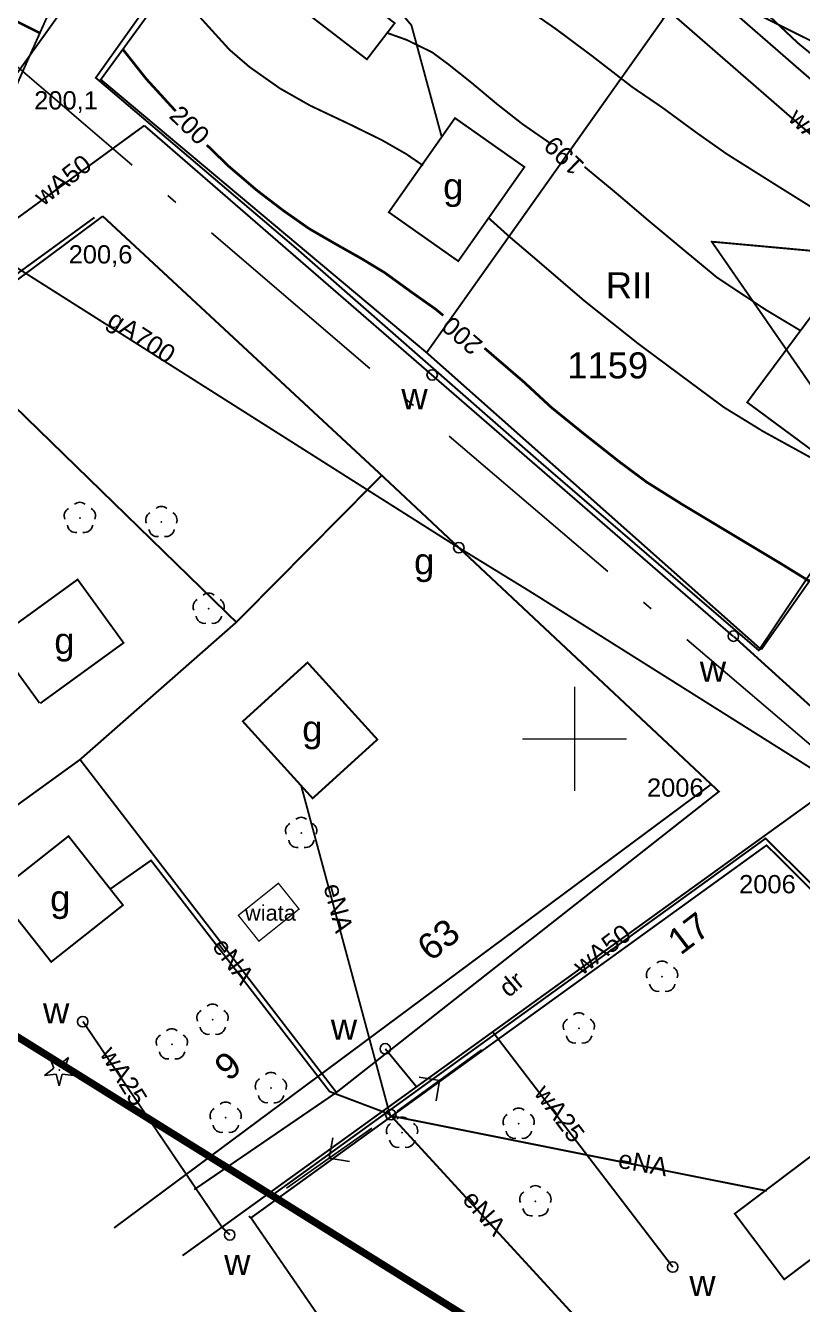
# Model space of a CAD drawing. Extents: x 7572697 to 7573818, y 5546684 to 5547005.
# Drawn here: x 7573223.7 to 7573260.9, y 5546722.9 to 5546784.2 of the extents above; entities that cross this region are included whole.
import ezdxf
from ezdxf.enums import TextEntityAlignment as Align

# ---------------------------------------------------------------- set-up
doc = ezdxf.new("R2010")
doc.units = 0
doc.header["$MEASUREMENT"] = 0
for name, pattern in [('1', [2, 1, -1]), ('15', [3, 2, -0.45, 0.1, -0.45]), ('2', [1, 0.5, -0.5]), ('901', [0])]:
    doc.linetypes.add(name, pattern=pattern)
doc.styles.add('STYL_ARIAL', font='Arial', dxfattribs={"oblique": 0.1})

# ---------------------------------------------------------------- blocks, each defined once
blk = doc.blocks.new('922')
at = {"color": 0}
for centre, radius, start, end in [((0, 0.35), 0.4, 50.114, 129.886), ((-0.35, 0.1), 0.4, 119.84816, 203.51949), ((0.35, 0.1), 0.4, 336.88451, 60.15184), ((-0.2, -0.3), 0.4, 187.477, 278.47884), ((0.2, -0.275), 0.425, 262.64593, 349.62892)]:
    blk.add_arc(centre, radius, start, end, dxfattribs=at)
blk.add_point((0, 0), dxfattribs=at)
blk = doc.blocks.new('516')
at = {"color": 0}
for p, q in [((3.25, 0), (2.55, 0.7)), ((0.75, 0), (5.75, 0)), ((2.55, -0.7), (3.25, 0))]:
    blk.add_line(p, q, dxfattribs=at)
blk = doc.blocks.new('921')
at = {"color": 0}
for p, q in [((-0.7, -0.25), (-0.25, 0.1)), ((-0.25, 0.1), (-0.45, 0.6)), ((-0.45, 0.6), (0, 0.25)), ((0, 0.25), (0.45, 0.6)), ((0.45, 0.6), (0.25, 0.1)), ((0.25, 0.1), (0.7, -0.25)), ((-0.15, -0.2), (-0.7, -0.25)), ((0, -0.75), (-0.15, -0.2)), ((0.15, -0.2), (0, -0.75)), ((0.7, -0.25), (0.15, -0.2))]:
    blk.add_line(p, q, dxfattribs=at)
blk.add_point((0, 0), dxfattribs=at)
blk = doc.blocks.new('202')
at = {"color": 0}
blk.add_circle((0, 0), 0.25, dxfattribs=at)
blk.add_circle((0, 0), 0.25, dxfattribs=at)
blk = doc.blocks.new('510')
at = {"color": 0}
blk.add_circle((0, 0), 0.25, dxfattribs=at)
blk.add_circle((0, 0), 0.25, dxfattribs=at)

msp = doc.modelspace()

# ---------------------------------------------------------------- linework, layer by layer
at = {"linetype": '15', "ltscale": 5}
msp.add_lwpolyline([(7573108.622, 5546899.293), (7573226.703, 5546880.3512), (7573221.1744, 5546784.0016), (7573305.1608, 5546712.2674)], dxfattribs=at)
at = {"color": 5, "const_width": 0.09}
for points in [[(7573199.83, 5546806.53), (7573208.5938, 5546825.7585), (7573246.3501, 5546791.9974), (7573275.3751, 5546766.7692), (7573286.8978, 5546756.7282), (7573305.899, 5546737.356)], [(7573196.634, 5546755.592), (7573220.017, 5546772.595), (7573229.3638, 5546779.4032)], [(7573257.6149, 5546754.9158), (7573229.3638, 5546779.4032)], [(7573257.6347, 5546754.9158), (7573289.769, 5546725.8031)], [(7573264.1369, 5546748.9825), (7573231.196, 5546725.236)], [(7573226.418, 5546736.462), (7573233.0911, 5546726.6021)], [(7573254.715, 5546724.686), (7573246.0758, 5546735.9626)], [(7573240.925, 5546735.146), (7573242.4205, 5546733.3275)], [(7573233.461, 5546726.239), (7573233.0911, 5546726.6021)]]:
    msp.add_lwpolyline(points, dxfattribs=at)
at = {"color": 6, "const_width": 0.35}
for points in [[(7573092.2503, 5546815.8488), (7573096, 5546815), (7573301.5, 5546687), (7573365.78, 5546718), (7573278, 5546774)], [(7573301.5, 5546687), (7573096, 5546815)]]:
    msp.add_lwpolyline(points, dxfattribs=at)
at = {"color": 0, "linetype": '2', "const_width": 0.09}
for points in [[(7573209.0703, 5546765.499), (7573219.3891, 5546772.9404), (7573221.7372, 5546778.7943), (7573222.6434, 5546781.0499), (7573228.9273, 5546789.8142), (7573236.792, 5546801.0392), (7573250.2792, 5546814.3147)], [(7573271.543, 5546772.742), (7573271.543, 5546772.742), (7573240.7264, 5546799.5296)], [(7573285.2506, 5546787.5653), (7573281.6126, 5546783.8612), (7573275.6594, 5546777.8419), (7573272.5903, 5546774.6206), (7573271.1681, 5546772.5039), (7573269.2499, 5546769.6597), (7573264.4874, 5546762.6019), (7573261.0478, 5546757.5417), (7573258.8385, 5546754.2477), (7573248.4206, 5546763.2104), (7573236.6201, 5546773.5424), (7573227.0356, 5546781.6916), (7573230.6405, 5546786.7518)], [(7573226.8538, 5546781.476), (7573226.8528, 5546781.4774), (7573226.8518, 5546781.4789), (7573226.8509, 5546781.4803), (7573226.8501, 5546781.4819), (7573226.8493, 5546781.4834), (7573226.8485, 5546781.485), (7573226.8479, 5546781.4866), (7573226.8472, 5546781.4882), (7573226.8466, 5546781.4899), (7573226.8461, 5546781.4915), (7573226.8457, 5546781.4932), (7573226.8453, 5546781.4949), (7573226.8449, 5546781.4966), (7573226.8447, 5546781.4984), (7573226.8444, 5546781.5001), (7573226.8443, 5546781.5018), (7573226.8442, 5546781.5036), (7573226.8441, 5546781.5053), (7573226.8442, 5546781.5071), (7573226.8442, 5546781.5088), (7573226.8444, 5546781.5105), (7573226.8446, 5546781.5123), (7573226.8449, 5546781.514), (7573226.8452, 5546781.5157), (7573226.8456, 5546781.5174), (7573226.846, 5546781.5191), (7573226.8465, 5546781.5208), (7573226.8471, 5546781.5224), (7573226.8477, 5546781.5241), (7573226.8484, 5546781.5257), (7573226.8491, 5546781.5273), (7573226.8499, 5546781.5288), (7573226.8507, 5546781.5303), (7573226.8516, 5546781.5318), (7573226.8526, 5546781.5333), (7573226.8536, 5546781.5347), (7573226.8546, 5546781.5361), (7573226.8557, 5546781.5375), (7573226.8569, 5546781.5388), (7573226.858, 5546781.5401), (7573226.8593, 5546781.5413), (7573226.8605, 5546781.5425), (7573226.8619, 5546781.5437), (7573226.8632, 5546781.5448), (7573226.8646, 5546781.5459), (7573226.866, 5546781.5469), (7573226.8675, 5546781.5478), (7573226.869, 5546781.5487), (7573226.8705, 5546781.5496), (7573226.872, 5546781.5504), (7573226.8736, 5546781.5511), (7573226.8752, 5546781.5518), (7573226.8769, 5546781.5524), (7573226.8785, 5546781.553), (7573226.8802, 5546781.5535), (7573226.8819, 5546781.554), (7573226.8836, 5546781.5544), (7573226.8853, 5546781.5547), (7573226.887, 5546781.555), (7573226.8887, 5546781.5552), (7573226.8905, 5546781.5554), (7573226.8922, 5546781.5555), (7573226.8939, 5546781.5555), (7573226.8957, 5546781.5555), (7573226.8974, 5546781.5554), (7573226.8992, 5546781.5553), (7573226.9009, 5546781.5551), (7573226.9026, 5546781.5548), (7573226.9043, 5546781.5545), (7573226.906, 5546781.5541), (7573226.9077, 5546781.5536), (7573226.9094, 5546781.5531), (7573226.9111, 5546781.5526), (7573226.9127, 5546781.5519), (7573226.9143, 5546781.5513), (7573226.9159, 5546781.5505), (7573226.9174, 5546781.5498), (7573226.919, 5546781.5489), (7573226.9205, 5546781.548), (7573226.9219, 5546781.5471), (7573226.9234, 5546781.5461), (7573226.9248, 5546781.545), (7573226.9261, 5546781.5439), (7573226.9275, 5546781.5428), (7573226.9287, 5546781.5416), (7573226.93, 5546781.5404), (7573226.9312, 5546781.5391), (7573226.9323, 5546781.5378), (7573226.9334, 5546781.5364), (7573226.9345, 5546781.5351), (7573226.9355, 5546781.5336), (7573226.9364, 5546781.5322), (7573226.9373, 5546781.5307), (7573226.9382, 5546781.5292), (7573226.939, 5546781.5276), (7573226.9397, 5546781.526), (7573226.9404, 5546781.5244), (7573226.9411, 5546781.5228), (7573226.9416, 5546781.5211), (7573226.9421, 5546781.5195), (7573226.9426, 5546781.5178), (7573226.943, 5546781.5161), (7573226.9433, 5546781.5144), (7573226.9436, 5546781.5127), (7573226.9438, 5546781.5109), (7573226.944, 5546781.5092), (7573226.9441, 5546781.5075), (7573226.9441, 5546781.5057), (7573226.9441, 5546781.504), (7573226.944, 5546781.5022), (7573226.9439, 5546781.5005), (7573226.9437, 5546781.4987), (7573226.9434, 5546781.497), (7573226.9431, 5546781.4953), (7573226.9427, 5546781.4936), (7573226.9423, 5546781.4919), (7573226.9418, 5546781.4902), (7573226.9412, 5546781.4886), (7573226.9406, 5546781.487), (7573226.9399, 5546781.4854), (7573226.9392, 5546781.4838), (7573226.9384, 5546781.4822), (7573226.9375, 5546781.4807), (7573226.9366, 5546781.4792), (7573226.9357, 5546781.4777), (7573226.9347, 5546781.4763), (7573226.9337, 5546781.4749), (7573226.9326, 5546781.4735), (7573226.9314, 5546781.4722), (7573226.9302, 5546781.4709), (7573226.929, 5546781.4697), (7573226.9277, 5546781.4685), (7573226.9264, 5546781.4673), (7573226.9251, 5546781.4662), (7573226.9237, 5546781.4652), (7573226.9223, 5546781.4642), (7573226.9208, 5546781.4632), (7573226.9193, 5546781.4623), (7573226.9178, 5546781.4615), (7573226.9162, 5546781.4607), (7573226.9147, 5546781.4599), (7573226.913, 5546781.4592), (7573226.9114, 5546781.4586), (7573226.9098, 5546781.458), (7573226.9081, 5546781.4575), (7573226.9064, 5546781.457), (7573226.9047, 5546781.4566), (7573226.903, 5546781.4563), (7573226.9013, 5546781.456), (7573226.8996, 5546781.4558), (7573226.8978, 5546781.4556), (7573226.8961, 5546781.4556), (7573226.8943, 5546781.4555), (7573226.8926, 5546781.4555), (7573226.8908, 5546781.4556), (7573226.8891, 5546781.4558), (7573226.8874, 5546781.456), (7573226.8856, 5546781.4562), (7573226.8839, 5546781.4566), (7573226.8822, 5546781.457), (7573226.8805, 5546781.4574), (7573226.8789, 5546781.4579), (7573226.8772, 5546781.4585), (7573226.8756, 5546781.4591), (7573226.874, 5546781.4598), (7573226.8724, 5546781.4605), (7573226.8708, 5546781.4613), (7573226.8693, 5546781.4621), (7573226.8678, 5546781.463), (7573226.8663, 5546781.464), (7573226.8649, 5546781.465), (7573226.8635, 5546781.466), (7573226.8621, 5546781.4671), (7573226.8608, 5546781.4682), (7573226.8595, 5546781.4694), (7573226.8583, 5546781.4706), (7573226.8571, 5546781.4719), (7573226.856, 5546781.4732), (7573226.8538, 5546781.476)], [(7573196.1627, 5546752.5866), (7573226.9734, 5546774.9968)], [(7573227.3168, 5546774.5307), (7573227.3158, 5546774.5321), (7573227.3149, 5546774.5335), (7573227.314, 5546774.535), (7573227.3131, 5546774.5366), (7573227.3123, 5546774.5381), (7573227.3116, 5546774.5397), (7573227.3109, 5546774.5413), (7573227.3102, 5546774.5429), (7573227.3097, 5546774.5446), (7573227.3092, 5546774.5462), (7573227.3087, 5546774.5479), (7573227.3083, 5546774.5496), (7573227.308, 5546774.5513), (7573227.3077, 5546774.553), (7573227.3075, 5546774.5548), (7573227.3073, 5546774.5565), (7573227.3072, 5546774.5583), (7573227.3072, 5546774.56), (7573227.3072, 5546774.5617), (7573227.3073, 5546774.5635), (7573227.3074, 5546774.5652), (7573227.3076, 5546774.567), (7573227.3079, 5546774.5687), (7573227.3082, 5546774.5704), (7573227.3086, 5546774.5721), (7573227.309, 5546774.5738), (7573227.3095, 5546774.5755), (7573227.3101, 5546774.5771), (7573227.3107, 5546774.5787), (7573227.3114, 5546774.5804), (7573227.3121, 5546774.5819), (7573227.3129, 5546774.5835), (7573227.3138, 5546774.585), (7573227.3147, 5546774.5865), (7573227.3156, 5546774.588), (7573227.3166, 5546774.5894), (7573227.3176, 5546774.5908), (7573227.3187, 5546774.5922), (7573227.3199, 5546774.5935), (7573227.3211, 5546774.5948), (7573227.3223, 5546774.596), (7573227.3236, 5546774.5972), (7573227.3249, 5546774.5984), (7573227.3262, 5546774.5995), (7573227.3276, 5546774.6005), (7573227.329, 5546774.6015), (7573227.3305, 5546774.6025), (7573227.332, 5546774.6034), (7573227.3335, 5546774.6043), (7573227.3351, 5546774.6051), (7573227.3366, 5546774.6058), (7573227.3383, 5546774.6065), (7573227.3399, 5546774.6071), (7573227.3415, 5546774.6077), (7573227.3432, 5546774.6082), (7573227.3449, 5546774.6087), (7573227.3466, 5546774.6091), (7573227.3483, 5546774.6094), (7573227.35, 5546774.6097), (7573227.3517, 5546774.6099), (7573227.3535, 5546774.6101), (7573227.3552, 5546774.6102), (7573227.357, 5546774.6102), (7573227.3587, 5546774.6102), (7573227.3605, 5546774.6101), (7573227.3622, 5546774.6099), (7573227.3639, 5546774.6097), (7573227.3657, 5546774.6095), (7573227.3674, 5546774.6091), (7573227.3691, 5546774.6088), (7573227.3708, 5546774.6083), (7573227.3724, 5546774.6078), (7573227.3741, 5546774.6072), (7573227.3757, 5546774.6066), (7573227.3773, 5546774.606), (7573227.3789, 5546774.6052), (7573227.3805, 5546774.6044), (7573227.382, 5546774.6036), (7573227.3835, 5546774.6027), (7573227.385, 5546774.6018), (7573227.3864, 5546774.6008), (7573227.3878, 5546774.5997), (7573227.3892, 5546774.5986), (7573227.3905, 5546774.5975), (7573227.3918, 5546774.5963), (7573227.393, 5546774.5951), (7573227.3942, 5546774.5938), (7573227.3953, 5546774.5925), (7573227.3964, 5546774.5911), (7573227.3975, 5546774.5897), (7573227.3985, 5546774.5883), (7573227.3995, 5546774.5869), (7573227.4004, 5546774.5854), (7573227.4012, 5546774.5838), (7573227.402, 5546774.5823), (7573227.4028, 5546774.5807), (7573227.4034, 5546774.5791), (7573227.4041, 5546774.5775), (7573227.4047, 5546774.5758), (7573227.4052, 5546774.5742), (7573227.4056, 5546774.5725), (7573227.406, 5546774.5708), (7573227.4064, 5546774.5691), (7573227.4066, 5546774.5673), (7573227.4069, 5546774.5656), (7573227.407, 5546774.5639), (7573227.4071, 5546774.5621), (7573227.4072, 5546774.5604), (7573227.4071, 5546774.5586), (7573227.4071, 5546774.5569), (7573227.4069, 5546774.5552), (7573227.4067, 5546774.5534), (7573227.4064, 5546774.5517), (7573227.4061, 5546774.55), (7573227.4057, 5546774.5483), (7573227.4053, 5546774.5466), (7573227.4048, 5546774.5449), (7573227.4042, 5546774.5433), (7573227.4036, 5546774.5416), (7573227.4029, 5546774.54), (7573227.4022, 5546774.5385), (7573227.4014, 5546774.5369), (7573227.4006, 5546774.5354), (7573227.3997, 5546774.5339), (7573227.3987, 5546774.5324), (7573227.3977, 5546774.531), (7573227.3967, 5546774.5296), (7573227.3956, 5546774.5282), (7573227.3944, 5546774.5269), (7573227.3933, 5546774.5256), (7573227.392, 5546774.5244), (7573227.3908, 5546774.5232), (7573227.3894, 5546774.522), (7573227.3881, 5546774.5209), (7573227.3867, 5546774.5199), (7573227.3853, 5546774.5189), (7573227.3838, 5546774.5179), (7573227.3823, 5546774.517), (7573227.3808, 5546774.5161), (7573227.3793, 5546774.5153), (7573227.3777, 5546774.5146), (7573227.3761, 5546774.5139), (7573227.3744, 5546774.5133), (7573227.3728, 5546774.5127), (7573227.3711, 5546774.5122), (7573227.3694, 5546774.5117), (7573227.3677, 5546774.5113), (7573227.366, 5546774.511), (7573227.3643, 5546774.5107), (7573227.3626, 5546774.5105), (7573227.3608, 5546774.5103), (7573227.3591, 5546774.5102), (7573227.3574, 5546774.5102), (7573227.3556, 5546774.5102), (7573227.3539, 5546774.5103), (7573227.3521, 5546774.5105), (7573227.3504, 5546774.5107), (7573227.3487, 5546774.5109), (7573227.347, 5546774.5112), (7573227.3453, 5546774.5116), (7573227.3436, 5546774.5121), (7573227.3419, 5546774.5126), (7573227.3402, 5546774.5131), (7573227.3386, 5546774.5138), (7573227.337, 5546774.5144), (7573227.3354, 5546774.5152), (7573227.3339, 5546774.516), (7573227.3323, 5546774.5168), (7573227.3308, 5546774.5177), (7573227.3294, 5546774.5186), (7573227.3279, 5546774.5196), (7573227.3265, 5546774.5207), (7573227.3252, 5546774.5218), (7573227.3238, 5546774.5229), (7573227.3226, 5546774.5241), (7573227.3213, 5546774.5253), (7573227.3201, 5546774.5266), (7573227.319, 5546774.5279), (7573227.3168, 5546774.5307)], [(7573256.5168, 5546747.7984), (7573227.9153, 5546726.5656)]]:
    msp.add_lwpolyline(points, dxfattribs=at)
at = {"color": 0}
for points, const_width in [([(7573276.6913, 5546772.7354), (7573270.6059, 5546778.8539), (7573240.8667, 5546793.6507), (7573223.219, 5546802.4944), (7573213.0391, 5546805.2593), (7573209.831, 5546804.8294)], 0.09), ([(7573241.373, 5546784.312), (7573240.04, 5546782.576), (7573235.3714, 5546786.1608), (7573236.7044, 5546787.8968), (7573241.373, 5546784.312)], 0.09), ([(7573241.09, 5546775.248), (7573244.265, 5546779.761), (7573247.5979, 5546777.4163), (7573244.4229, 5546772.9033), (7573241.09, 5546775.248)], 0.09), ([(7573261.486, 5546763.768), (7573258.281, 5546766.136), (7573261.4848, 5546770.4382)], 0.09), ([(7573219.663, 5546769.324), (7573233.778, 5546755.596)], 0.065), ([(7573224.3716, 5546751.708), (7573228.368, 5546754.608), (7573226.1642, 5546757.6449), (7573222.1523, 5546754.7336), (7573224.3389, 5546751.7203)], 0.09), ([(7573237.437, 5546747.154), (7573240.544, 5546749.975), (7573237.1938, 5546753.6649), (7573234.0868, 5546750.8439), (7573237.437, 5546747.154)], 0.09), ([(7573222.284, 5546742.624), (7573225.727, 5546745.343), (7573228.3394, 5546742.0349), (7573224.8964, 5546739.3159), (7573222.284, 5546742.624)], 0.09), ([(7573236.785, 5546741.847), (7573235.795, 5546743.085), (7573233.8726, 5546741.5476), (7573234.8626, 5546740.3096), (7573236.785, 5546741.847)], 0.065), ([(7573257.685, 5546727.245), (7573264.451, 5546732.349), (7573266.8261, 5546729.2005), (7573260.0601, 5546724.0965), (7573257.685, 5546727.245)], 0.09), ([(7573234.479, 5546727.047), (7573234.3747, 5546727.1263)], 0.09)]:
    msp.add_lwpolyline(points, dxfattribs=dict(at, const_width=const_width))
at = {"color": 37}
for points, const_width in [([(7573273.0069, 5546774.8719), (7573270.8241, 5546775.831), (7573268.7074, 5546777.0216), (7573267.2853, 5546777.8815), (7573265.6978, 5546779.1052), (7573264.0772, 5546780.5274), (7573262.159, 5546782.181), (7573260.7368, 5546783.3386), (7573259.6785, 5546784.3308), (7573256.0736, 5546787.7373), (7573253.6592, 5546789.9532), (7573251.5955, 5546791.9574), (7573250.1733, 5546793.2803), (7573249.1812, 5546794.2725), (7573247.9244, 5546795.5954), (7573246.7668, 5546796.6868), (7573245.2124, 5546798.0097), (7573244.1276, 5546798.8498), (7573242.937, 5546799.6766), (7573241.9779, 5546800.2719), (7573241.5479, 5546800.5365)], 0.09), ([(7573231.0969, 5546786.8443), (7573231.2292, 5546786.2821), (7573231.3946, 5546785.5214), (7573231.6922, 5546785.0253), (7573232.1222, 5546784.4961), (7573233.4451, 5546783.0409), (7573234.4042, 5546782.2141), (7573235.8594, 5546781.1888), (7573237.3146, 5546780.362), (7573239.1336, 5546779.5021), (7573240.7542, 5546778.7084), (7573241.9118, 5546778.0469), (7573242.7386, 5546777.4847)], 0.09), ([(7573224.35, 5546783.8413), (7573222.9609, 5546784.5358), (7573221.638, 5546784.9989), (7573219.8521, 5546785.2965), (7573218.3638, 5546785.4949), (7573216.5779, 5546785.4949), (7573214.7919, 5546785.3627), (7573213.1713, 5546785.1973), (7573211.7161, 5546785.065), (7573210.1948, 5546784.8335), (7573208.7396, 5546784.602)], 0.125), ([(7573247.1704, 5546785.3759), (7573249.1217, 5546784.0199), (7573250.8084, 5546782.7631), (7573252.7597, 5546781.255), (7573254.2149, 5546780.2628), (7573255.8355, 5546779.0721), (7573257.2907, 5546778.0469), (7573259.447, 5546776.6909), (7573261.2991, 5546775.5333), (7573262.9197, 5546774.7065), (7573264.1103, 5546774.1774), (7573265.334, 5546773.6151)], 0.09), ([(7573248.7909, 5546778.5827), (7573247.5011, 5546779.4757), (7573246.2774, 5546780.4348), (7573245.0537, 5546781.46), (7573243.9292, 5546782.353), (7573243.1685, 5546782.9153), (7573241.9448, 5546783.5106), (7573241.0188, 5546783.8413)], 0.09), ([(7573228.3337, 5546783.0564), (7573229.4498, 5546781.6452), (7573230.872, 5546780.0908)], 0.125), ([(7573232.3603, 5546778.4702), (7573233.4186, 5546777.4449), (7573234.7746, 5546776.2874), (7573236.0314, 5546775.3283), (7573237.2551, 5546774.4684), (7573238.5119, 5546773.7408), (7573239.8017, 5546773.0132), (7573240.8931, 5546772.3517), (7573242.216, 5546771.3926), (7573243.3405, 5546770.5988), (7573243.7043, 5546770.3012)], 0.125), ([(7573260.8361, 5546769.5736), (7573259.1825, 5546770.5658), (7573256.8343, 5546772.1202), (7573255.1145, 5546773.5424), (7573253.527, 5546774.8653), (7573251.999, 5546776.1683), (7573250.4777, 5546777.4251)], 0.09), ([(7573245.8805, 5546774.9711), (7573246.8727, 5546774.0781), (7573248.1956, 5546772.9537), (7573250.4776, 5546770.9957), (7573253.0573, 5546768.9452), (7573255.2401, 5546767.3246), (7573257.1584, 5546765.9025), (7573259.0435, 5546764.7449), (7573264.3418, 5546761.8345)], 0.09), ([(7573245.682, 5546768.7335), (7573247.5672, 5546767.1129), (7573248.8901, 5546765.8892), (7573250.4445, 5546764.6325), (7573252.1643, 5546763.2765), (7573253.4541, 5546762.3174), (7573255.1409, 5546761.259), (7573257.1252, 5546760.0684), (7573259.9364, 5546758.3817), (7573261.299, 5546757.5416)], 0.125)]:
    msp.add_lwpolyline(points, dxfattribs=dict(at, const_width=const_width))
at = {"color": 3, "const_width": 0.09}
for points in [[(7573242.906, 5546768.518), (7573254.272, 5546784.533), (7573246.917, 5546790.471), (7573245.571, 5546788.696), (7573237.173, 5546795.169), (7573227.276, 5546781.607), (7573242.906, 5546768.518)], [(7573230.941, 5546793.895), (7573226.255, 5546788.095), (7573219.349, 5546772.631)], [(7573227.37, 5546775.057), (7573240.751, 5546762.636), (7573233.778, 5546755.596), (7573219.663, 5546769.324)], [(7573219.663, 5546769.324), (7573227.37, 5546775.057)], [(7573258.957, 5546754.283), (7573270.8864, 5546771.2383)], [(7573258.957, 5546754.283), (7573242.906, 5546768.518)], [(7573240.751, 5546762.636), (7573256.926, 5546747.48), (7573238.578, 5546733.058), (7573226.281, 5546749.012)], [(7573233.778, 5546755.596), (7573226.281, 5546749.012), (7573220.639, 5546744.93), (7573214.9527, 5546740.7969)], [(7573273.903, 5546730.327), (7573259.212, 5546744.905), (7573234.479, 5546727.047), (7573246.055, 5546710.261)], [(7573238.578, 5546733.058), (7573231.7564, 5546728.4007)]]:
    msp.add_lwpolyline(points, dxfattribs=at)
at = {"color": 1}
for points, const_width in [([(7573236.344, 5546791.153), (7573242.1754, 5546784.211), (7573243.6306, 5546778.8531)], 0.09), ([(7573250, 5546747.5), (7573250, 5546752.5)], 0.065), ([(7573250, 5546747.5), (7573250, 5546752.5)], 0.065), ([(7573250, 5546747.5), (7573250, 5546752.5)], 0.065), ([(7573247.5, 5546750), (7573252.5, 5546750)], 0.065), ([(7573247.5, 5546750), (7573252.5, 5546750)], 0.065), ([(7573247.5, 5546750), (7573252.5, 5546750)], 0.065), ([(7573241.1617, 5546731.9226), (7573236.8953, 5546747.7315)], 0.09), ([(7573241.19, 5546731.99), (7573238.2529, 5546733.1), (7573229.687, 5546744.1795), (7573227.7026, 5546742.7904)], 0.09), ([(7573241.1038, 5546732.0417), (7573250.7611, 5546721.5245)], 0.09), ([(7573241.17, 5546731.9425), (7573259.2278, 5546728.3376)], 0.09)]:
    msp.add_lwpolyline(points, dxfattribs=dict(at, const_width=const_width))
at = {"color": 2, "const_width": 0.09}
msp.add_lwpolyline([(7573312.589, 5546716.5245), (7573280.3758, 5546736.633), (7573247.9508, 5546757.0193), (7573244.1805, 5546759.3344), (7573208.7525, 5546781.7712)], dxfattribs=at)
at = {"color": 0, "linetype": '1', "const_width": 0.09}
for points in [[(7573256.5565, 5546773.8731), (7573291.8189, 5546722.9077), (7573295.5627, 5546717.2919)], [(7573256.616, 5546773.8334), (7573282.7436, 5546771.4521)], [(7573235.5475, 5546728.1655), (7573259.1616, 5546745.2311), (7573273.7137, 5546730.8775), (7573269.9434, 5546728.0332), (7573281.7173, 5546711.2586), (7573272.9861, 5546704.7763)]]:
    msp.add_lwpolyline(points, dxfattribs=at)
at = {"color": 0, "linetype": '901', "const_width": 0.175}
for points in [[(7573256.4049, 5546747.4321), (7573256.4035, 5546747.4341), (7573256.4021, 5546747.4361), (7573256.4009, 5546747.4382), (7573256.3997, 5546747.4403), (7573256.3986, 5546747.4425), (7573256.3975, 5546747.4447), (7573256.3966, 5546747.4469), (7573256.3957, 5546747.4492), (7573256.3949, 5546747.4515), (7573256.3941, 5546747.4539), (7573256.3935, 5546747.4562), (7573256.3929, 5546747.4586), (7573256.3925, 5546747.461), (7573256.3921, 5546747.4634), (7573256.3918, 5546747.4658), (7573256.3915, 5546747.4683), (7573256.3914, 5546747.4707), (7573256.3914, 5546747.4731), (7573256.3914, 5546747.4756), (7573256.3915, 5546747.478), (7573256.3917, 5546747.4805), (7573256.392, 5546747.4829), (7573256.3924, 5546747.4853), (7573256.3928, 5546747.4877), (7573256.3934, 5546747.4901), (7573256.394, 5546747.4925), (7573256.3947, 5546747.4948), (7573256.3955, 5546747.4971), (7573256.3964, 5546747.4994), (7573256.3973, 5546747.5016), (7573256.3983, 5546747.5039), (7573256.3994, 5546747.506), (7573256.4006, 5546747.5082), (7573256.4018, 5546747.5103), (7573256.4032, 5546747.5123), (7573256.4046, 5546747.5143), (7573256.406, 5546747.5163), (7573256.4076, 5546747.5182), (7573256.4092, 5546747.5201), (7573256.4108, 5546747.5218), (7573256.4125, 5546747.5236), (7573256.4143, 5546747.5253), (7573256.4162, 5546747.5269), (7573256.418, 5546747.5284), (7573256.42, 5546747.5299), (7573256.422, 5546747.5313), (7573256.424, 5546747.5326), (7573256.4261, 5546747.5339), (7573256.4283, 5546747.5351), (7573256.4304, 5546747.5362), (7573256.4326, 5546747.5373), (7573256.4349, 5546747.5382), (7573256.4372, 5546747.5391), (7573256.4395, 5546747.5399), (7573256.4418, 5546747.5406), (7573256.4442, 5546747.5413), (7573256.4465, 5546747.5418), (7573256.4489, 5546747.5423), (7573256.4513, 5546747.5427), (7573256.4538, 5546747.543), (7573256.4562, 5546747.5432), (7573256.4586, 5546747.5434), (7573256.4611, 5546747.5434), (7573256.4635, 5546747.5434), (7573256.466, 5546747.5433), (7573256.4684, 5546747.5431), (7573256.4708, 5546747.5428), (7573256.4732, 5546747.5424), (7573256.4756, 5546747.5419), (7573256.478, 5546747.5414), (7573256.4804, 5546747.5408), (7573256.4827, 5546747.5401), (7573256.485, 5546747.5393), (7573256.4873, 5546747.5384), (7573256.4896, 5546747.5375), (7573256.4918, 5546747.5364), (7573256.494, 5546747.5353), (7573256.4961, 5546747.5342), (7573256.4982, 5546747.5329), (7573256.5003, 5546747.5316), (7573256.5023, 5546747.5302), (7573256.5042, 5546747.5287), (7573256.5061, 5546747.5272), (7573256.508, 5546747.5256), (7573256.5098, 5546747.524), (7573256.5115, 5546747.5222), (7573256.5132, 5546747.5205), (7573256.5148, 5546747.5186), (7573256.5163, 5546747.5167), (7573256.5178, 5546747.5148), (7573256.5192, 5546747.5128), (7573256.5206, 5546747.5107), (7573256.5218, 5546747.5086), (7573256.523, 5546747.5065), (7573256.5242, 5546747.5043), (7573256.5252, 5546747.5021), (7573256.5262, 5546747.4999), (7573256.527, 5546747.4976), (7573256.5278, 5546747.4953), (7573256.5286, 5546747.493), (7573256.5292, 5546747.4906), (7573256.5298, 5546747.4882), (7573256.5302, 5546747.4858), (7573256.5306, 5546747.4834), (7573256.5309, 5546747.481), (7573256.5312, 5546747.4786), (7573256.5313, 5546747.4761), (7573256.5314, 5546747.4737), (7573256.5313, 5546747.4712), (7573256.5312, 5546747.4688), (7573256.531, 5546747.4664), (7573256.5307, 5546747.4639), (7573256.5303, 5546747.4615), (7573256.5299, 5546747.4591), (7573256.5293, 5546747.4567), (7573256.5287, 5546747.4544), (7573256.528, 5546747.452), (7573256.5272, 5546747.4497), (7573256.5264, 5546747.4474), (7573256.5254, 5546747.4452), (7573256.5244, 5546747.443), (7573256.5233, 5546747.4408), (7573256.5221, 5546747.4386), (7573256.5209, 5546747.4365), (7573256.5195, 5546747.4345), (7573256.5181, 5546747.4325), (7573256.5167, 5546747.4305), (7573256.5151, 5546747.4286), (7573256.5136, 5546747.4268), (7573256.5119, 5546747.425), (7573256.5102, 5546747.4232), (7573256.5084, 5546747.4216), (7573256.5066, 5546747.42), (7573256.5047, 5546747.4184), (7573256.5027, 5546747.4169), (7573256.5007, 5546747.4155), (7573256.4987, 5546747.4142), (7573256.4966, 5546747.4129), (7573256.4945, 5546747.4117), (7573256.4923, 5546747.4106), (7573256.4901, 5546747.4096), (7573256.4878, 5546747.4086), (7573256.4855, 5546747.4077), (7573256.4832, 5546747.4069), (7573256.4809, 5546747.4062), (7573256.4785, 5546747.4056), (7573256.4762, 5546747.405), (7573256.4738, 5546747.4045), (7573256.4714, 5546747.4041), (7573256.4689, 5546747.4038), (7573256.4665, 5546747.4036), (7573256.4641, 5546747.4035), (7573256.4616, 5546747.4034), (7573256.4592, 5546747.4034), (7573256.4567, 5546747.4036), (7573256.4543, 5546747.4038), (7573256.4519, 5546747.4041), (7573256.4495, 5546747.4044), (7573256.4471, 5546747.4049), (7573256.4447, 5546747.4054), (7573256.4423, 5546747.4061), (7573256.44, 5546747.4068), (7573256.4377, 5546747.4075), (7573256.4354, 5546747.4084), (7573256.4331, 5546747.4094), (7573256.4309, 5546747.4104), (7573256.4287, 5546747.4115), (7573256.4266, 5546747.4127), (7573256.4245, 5546747.4139), (7573256.4224, 5546747.4152), (7573256.4204, 5546747.4166), (7573256.4185, 5546747.4181), (7573256.4166, 5546747.4196), (7573256.4147, 5546747.4212), (7573256.4129, 5546747.4229), (7573256.4112, 5546747.4246), (7573256.4095, 5546747.4264), (7573256.4079, 5546747.4282), (7573256.4049, 5546747.4321)], [(7573258.4554, 5546743.9925), (7573258.454, 5546743.9945), (7573258.4527, 5546743.9965), (7573258.4514, 5546743.9986), (7573258.4502, 5546744.0007), (7573258.4491, 5546744.0029), (7573258.448, 5546744.0051), (7573258.4471, 5546744.0074), (7573258.4462, 5546744.0096), (7573258.4454, 5546744.0119), (7573258.4447, 5546744.0143), (7573258.444, 5546744.0166), (7573258.4435, 5546744.019), (7573258.443, 5546744.0214), (7573258.4426, 5546744.0238), (7573258.4423, 5546744.0262), (7573258.4421, 5546744.0287), (7573258.4419, 5546744.0311), (7573258.4419, 5546744.0336), (7573258.4419, 5546744.036), (7573258.442, 5546744.0384), (7573258.4422, 5546744.0409), (7573258.4425, 5546744.0433), (7573258.4429, 5546744.0457), (7573258.4433, 5546744.0481), (7573258.4439, 5546744.0505), (7573258.4445, 5546744.0529), (7573258.4452, 5546744.0552), (7573258.446, 5546744.0575), (7573258.4469, 5546744.0598), (7573258.4478, 5546744.0621), (7573258.4488, 5546744.0643), (7573258.4499, 5546744.0665), (7573258.4511, 5546744.0686), (7573258.4524, 5546744.0707), (7573258.4537, 5546744.0728), (7573258.4551, 5546744.0748), (7573258.4565, 5546744.0767), (7573258.4581, 5546744.0786), (7573258.4597, 5546744.0805), (7573258.4613, 5546744.0823), (7573258.4631, 5546744.084), (7573258.4648, 5546744.0857), (7573258.4667, 5546744.0873), (7573258.4686, 5546744.0888), (7573258.4705, 5546744.0903), (7573258.4725, 5546744.0917), (7573258.4746, 5546744.0931), (7573258.4766, 5546744.0943), (7573258.4788, 5546744.0955), (7573258.4809, 5546744.0966), (7573258.4832, 5546744.0977), (7573258.4854, 5546744.0986), (7573258.4877, 5546744.0995), (7573258.49, 5546744.1003), (7573258.4923, 5546744.101), (7573258.4947, 5546744.1017), (7573258.4971, 5546744.1022), (7573258.4995, 5546744.1027), (7573258.5019, 5546744.1031), (7573258.5043, 5546744.1034), (7573258.5067, 5546744.1036), (7573258.5092, 5546744.1038), (7573258.5116, 5546744.1038), (7573258.514, 5546744.1038), (7573258.5165, 5546744.1037), (7573258.5189, 5546744.1035), (7573258.5214, 5546744.1032), (7573258.5238, 5546744.1028), (7573258.5262, 5546744.1024), (7573258.5285, 5546744.1018), (7573258.5309, 5546744.1012), (7573258.5333, 5546744.1005), (7573258.5356, 5546744.0997), (7573258.5378, 5546744.0988), (7573258.5401, 5546744.0979), (7573258.5423, 5546744.0969), (7573258.5445, 5546744.0958), (7573258.5466, 5546744.0946), (7573258.5487, 5546744.0933), (7573258.5508, 5546744.092), (7573258.5528, 5546744.0906), (7573258.5548, 5546744.0892), (7573258.5567, 5546744.0876), (7573258.5585, 5546744.086), (7573258.5603, 5546744.0844), (7573258.562, 5546744.0827), (7573258.5637, 5546744.0809), (7573258.5653, 5546744.079), (7573258.5669, 5546744.0771), (7573258.5683, 5546744.0752), (7573258.5698, 5546744.0732), (7573258.5711, 5546744.0712), (7573258.5724, 5546744.0691), (7573258.5736, 5546744.0669), (7573258.5747, 5546744.0648), (7573258.5757, 5546744.0625), (7573258.5767, 5546744.0603), (7573258.5776, 5546744.058), (7573258.5784, 5546744.0557), (7573258.5791, 5546744.0534), (7573258.5797, 5546744.051), (7573258.5803, 5546744.0486), (7573258.5808, 5546744.0463), (7573258.5812, 5546744.0438), (7573258.5815, 5546744.0414), (7573258.5817, 5546744.039), (7573258.5818, 5546744.0365), (7573258.5819, 5546744.0341), (7573258.5818, 5546744.0317), (7573258.5817, 5546744.0292), (7573258.5815, 5546744.0268), (7573258.5812, 5546744.0244), (7573258.5809, 5546744.0219), (7573258.5804, 5546744.0195), (7573258.5799, 5546744.0172), (7573258.5792, 5546744.0148), (7573258.5785, 5546744.0125), (7573258.5777, 5546744.0101), (7573258.5769, 5546744.0079), (7573258.5759, 5546744.0056), (7573258.5749, 5546744.0034), (7573258.5738, 5546744.0012), (7573258.5726, 5546743.9991), (7573258.5714, 5546743.997), (7573258.5701, 5546743.9949), (7573258.5687, 5546743.9929), (7573258.5672, 5546743.9909), (7573258.5657, 5546743.989), (7573258.5641, 5546743.9872), (7573258.5624, 5546743.9854), (7573258.5607, 5546743.9837), (7573258.5589, 5546743.982), (7573258.5571, 5546743.9804), (7573258.5552, 5546743.9788), (7573258.5532, 5546743.9774), (7573258.5512, 5546743.976), (7573258.5492, 5546743.9746), (7573258.5471, 5546743.9733), (7573258.545, 5546743.9722), (7573258.5428, 5546743.971), (7573258.5406, 5546743.97), (7573258.5383, 5546743.969), (7573258.5361, 5546743.9681), (7573258.5338, 5546743.9673), (7573258.5314, 5546743.9666), (7573258.5291, 5546743.966), (7573258.5267, 5546743.9654), (7573258.5243, 5546743.9649), (7573258.5219, 5546743.9646), (7573258.5195, 5546743.9642), (7573258.517, 5546743.964), (7573258.5146, 5546743.9639), (7573258.5121, 5546743.9638), (7573258.5097, 5546743.9639), (7573258.5073, 5546743.964), (7573258.5048, 5546743.9642), (7573258.5024, 5546743.9645), (7573258.5, 5546743.9649), (7573258.4976, 5546743.9653), (7573258.4952, 5546743.9658), (7573258.4928, 5546743.9665), (7573258.4905, 5546743.9672), (7573258.4882, 5546743.968), (7573258.4859, 5546743.9688), (7573258.4836, 5546743.9698), (7573258.4814, 5546743.9708), (7573258.4792, 5546743.9719), (7573258.4771, 5546743.9731), (7573258.475, 5546743.9743), (7573258.473, 5546743.9757), (7573258.4709, 5546743.977), (7573258.469, 5546743.9785), (7573258.4671, 5546743.98), (7573258.4652, 5546743.9816), (7573258.4634, 5546743.9833), (7573258.4617, 5546743.985), (7573258.46, 5546743.9868), (7573258.4584, 5546743.9886), (7573258.4554, 5546743.9925)]]:
    msp.add_lwpolyline(points, dxfattribs=at)

# ---------------------------------------------------------------- block references
at = {"color": 0}
for name, p in [('202', (7573243.17, 5546767.45, 200.5)), ('922', (7573226.271, 5546760.594, 201.99)), ('922', (7573230.183, 5546760.397, 200.64)), ('202', (7573244.45, 5546759.17, 355)), ('922', (7573232.45, 5546756.24, 200.62)), ('202', (7573257.62, 5546754.93, 200.35)), ('922', (7573254.2, 5546738.602, 200.83)), ('922', (7573232.636, 5546736.54, 200.97)), ('202', (7573226.41, 5546736.45)), ('922', (7573250.207, 5546736.125, 200.52)), ('922', (7573230.684, 5546735.362, 200.68)), ('202', (7573240.92, 5546735.15, 200.36)), ('921', (7573225.28, 5546734.128, 200.91)), ('922', (7573235.435, 5546733.264, 200.25)), ('922', (7573233.265, 5546731.843, 200.32)), ('922', (7573247.321, 5546731.557, 200.4)), ('922', (7573241.7285, 5546731.1255, 200.46)), ('510', (7573241.19, 5546731.99)), ('922', (7573248.124, 5546727.844, 200.38)), ('202', (7573233.46, 5546726.23)), ('202', (7573254.71, 5546724.69, 200.47))]:
    msp.add_blockref(name, p, dxfattribs=at)
at = {"color": 3}
msp.add_blockref('922', (7573236.888, 5546745.497, 200.61), dxfattribs=at)
at = {"color": 0}
for p, rotation in [((7573240.89, 5546731.72, 198.46), 35.94716), ((7573240.89, 5546731.78, 198.46), 215.11106)]:
    msp.add_blockref('516', p, dxfattribs=dict(at, rotation=rotation))

# ---------------------------------------------------------------- texts
at = {"color": 0, "style": 'STYL_ARIAL'}
for s, height, p in [('200,1', 0.875, (7573224.079, 5546781.0488)), ('g', 1.25, (7573243.6978, 5546777.1193)), ('200,6', 0.875, (7573225.7326, 5546773.667)), ('RII', 1.25, (7573251.5019, 5546772.3692)), ('1159', 1.25, (7573249.6498, 5546768.5327)), ('w', 1.25, (7573241.6941, 5546767.0575)), ('g', 1.25, (7573242.302, 5546759.1409)), ('g', 1.25, (7573225.0446, 5546755.3308)), ('w', 1.25, (7573256.0074, 5546753.9939)), ('g', 1.25, (7573236.9377, 5546751.124)), ('2006', 0.875, (7573253.4741, 5546748.1089)), ('2006', 0.875, (7573257.8927, 5546743.4786)), ('g', 1.25, (7573224.8462, 5546742.988)), ('wiata', 0.75, (7573234.1907, 5546742.04)), ('w', 1.25, (7573224.5052, 5546737.6128)), ('w', 1.25, (7573238.3106, 5546736.8323)), ('w', 1.25, (7573233.1935, 5546725.561)), ('w', 1.25, (7573255.506, 5546724.5557))]:
    msp.add_text(s, height=height, dxfattribs=at).set_placement(p, align=Align.TOP_LEFT)
for s, rotation, p in [('200', 316.0809, (7573231.108, 5546780.4483)), ('wA50', 317.4896, (7573260.7876, 5546780.3267)), ('199', 135.9392, (7573249.9221, 5546776.9275)), ('wA50', 37.875, (7573223.9751, 5546776.2008)), ('gA700', 326.7456, (7573228.0002, 5546770.6212)), ('200', 139.0856, (7573245.0846, 5546768.3367)), ('eNA', 284.6764, (7573238.7954, 5546743.165)), ('wA50', 37.1169, (7573249.8358, 5546739.3426)), ('eNA', 306.5289, (7573233.2815, 5546740.5766)), ('dr', 40.2364, (7573246.2732, 5546738.2387)), ('wA25', 301.866, (7573227.9468, 5546735.3724)), ('wA25', 306.8699, (7573248.7208, 5546733.5376)), ('eNA', 349.7559, (7573252.1972, 5546730.3183)), ('eNA', 311.2847, (7573245.2256, 5546728.471))]:
    msp.add_text(s, height=0.875, rotation=rotation, dxfattribs=at).set_placement(p, align=Align.TOP_LEFT)
at = {"color": 3, "style": 'STYL_ARIAL'}
for s, rotation, p in [('17', 37.4054, (7573254.3254, 5546740.5983)), ('63', 38.9275, (7573242.3173, 5546740.2652)), ('9', 39.5077, (7573232.5962, 5546734.5125))]:
    msp.add_text(s, height=1.25, rotation=rotation, dxfattribs=at).set_placement(p, align=Align.TOP_LEFT)

doc.saveas('drawing.dxf')
